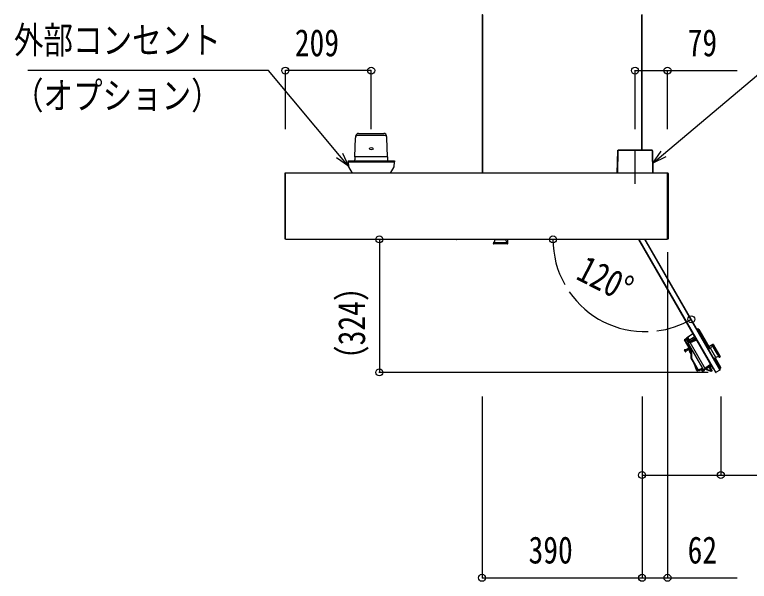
# Model space of a CAD drawing. Units: millimetres, scale not verified. Extents: x -8410 to 8410, y -5940 to 5940.
# Drawn here: x 75 to 1865, y 3480 to 4859 of the extents above; entities that cross this region are included whole.
import ezdxf
from ezdxf.enums import TextEntityAlignment as Align

# ---------------------------------------------------------------- set-up
doc = ezdxf.new("R2010")
doc.units = ezdxf.units.MM
doc.header["$LTSCALE"] = 30
for name, color, linetype in [('0-3_YKK_13', 4, 'Continuous'), ('0-4_YKK_A1', 4, 'Continuous'), ('0-5_YKK_D', 6, 'Continuous')]:
    doc.layers.add(name, color=color, linetype=linetype)
doc.styles.add('ＭＳ ゴシック', font='')
doc.styles.get('ＭＳ ゴシック').set_extended_font_data('MS Gothic')

msp = doc.modelspace()

# ---------------------------------------------------------------- linework, layer by layer
at = {"layer": '0-3_YKK_13'}
for p, q in [((1214.34, 4858.9), (1213.54, 4858.9)), ((1213.54, 4858.9), (1213.54, 4473)), ((1214.34, 4858.9), (1214.34, 4473)), ((1602.54, 4859.1), (1602.54, 4858.9)), ((1602.74, 4858.9), (1602.54, 4858.9)), ((1602.74, 4858.9), (1603.54, 4858.9)), ((1602.74, 4528.96), (1602.74, 4858.9)), ((1603.54, 4528.96), (1603.54, 4858.9)), ((975.88, 4565.33), (911.19, 4565.33)), ((912.39, 4570), (974.69, 4570)), ((903.94, 4513), (905.1, 4559.53)), ((906.39, 4562.99), (906.39, 4564)), ((980.69, 4562.99), (980.69, 4564)), ((983.14, 4513), (981.97, 4559.53)), ((1544.08, 4473), (1545.05, 4528.53)), ((1545.05, 4528.96), (1545.05, 4528.53)), ((1628.03, 4528.96), (1545.05, 4528.96)), ((1628.03, 4528.53), (1545.05, 4528.53)), ((1586.54, 4447.5), (1586.54, 4530.79)), ((1628.03, 4528.53), (1628.03, 4528.96)), ((1628.03, 4528.53), (1628.99, 4473)), ((903.94, 4513), (903.84, 4506)), ((983.14, 4513), (903.94, 4513)), ((983.14, 4513), (983.24, 4506)), ((1543.09, 4473), (1544.05, 4527.98)), ((1629.03, 4527.98), (1629.98, 4473)), ((887.04, 4503), (1000.04, 4503)), ((887.04, 4503), (887.04, 4501)), ((887.04, 4501), (1000.04, 4501)), ((887.54, 4501), (888.17, 4489.01)), ((903.59, 4503), (903.84, 4506)), ((903.59, 4503), (983.49, 4503)), ((983.24, 4506), (983.49, 4503)), ((999.54, 4501), (998.91, 4489.01)), ((1000.04, 4503), (1000.04, 4501)), ((888.17, 4489), (897.4, 4473)), ((998.91, 4489), (989.67, 4473)), ((733.04, 4472.46), (733.04, 4312.53)), ((734.54, 4473.5), (733.98, 4473.46)), ((734.54, 4472.5), (734.54, 4473.5)), ((734.54, 4312.49), (734.54, 4472.5)), ((1665.54, 4473.5), (1666.1, 4473.46)), ((1665.54, 4472.5), (1665.54, 4473.5)), ((1665.54, 4312.49), (1665.54, 4472.5)), ((1667.04, 4472.46), (1667.04, 4312.53)), ((1150.98, 4311.53), (1151.54, 4311.5)), ((1150.98, 4311.53), (1151.54, 4311.5)), ((1151.54, 4311.5), (1151.54, 4312.49)), ((1151.54, 4311.5), (1151.54, 4312.49)), ((1241.13, 4302.83), (1241.09, 4302.05)), ((1241.09, 4302.05), (1249.81, 4302.05)), ((1249.84, 4302.83), (1241.13, 4302.83)), ((1241.86, 4304.27), (1250.2, 4304.27)), ((1250.31, 4301), (1242.09, 4301)), ((1245.53, 4312), (1245.5, 4311.47)), ((1245.5, 4311.47), (1252.02, 4311.47)), ((1249.81, 4302.05), (1275.98, 4302.05)), ((1275.94, 4302.83), (1249.84, 4302.83)), ((1250.2, 4304.27), (1275.21, 4304.27)), ((1274.98, 4301), (1250.31, 4301)), ((1252.02, 4311.47), (1271.58, 4311.47)), ((1271.58, 4311.47), (1271.55, 4312)), ((1275.3, 4301), (1274.98, 4301)), ((1275.98, 4302.05), (1275.94, 4302.83)), ((1275.98, 4301.98), (1276.3, 4301.98)), ((1276.3, 4301.98), (1276.47, 4312)), ((1594.84, 4312), (1776.21, 3997.87)), ((1595.77, 4312), (1776.9, 3998.27)), ((1793.24, 3994.77), (1610.09, 4312)), ((1793.93, 3995.17), (1611.01, 4312)), ((1713.78, 4073.3), (1727.22, 4082.71)), ((1727.47, 4082.28), (1714.03, 4072.87)), ((1737.33, 4093.2), (1739.68, 4094.3)), ((1740.68, 4092.57), (1738.33, 4091.48)), ((1741.47, 4093.03), (1740.68, 4092.57)), ((1767.63, 4045.9), (1740.68, 4092.57)), ((1740.97, 4093.89), (1741.47, 4093.03)), ((1741.47, 4093.03), (1768.39, 4046.4)), ((1706.79, 4068.41), (1711.73, 4071.86)), ((1707.29, 4067.55), (1706.89, 4067.32)), ((1711.1, 4070.21), (1707.29, 4067.55)), ((1707.29, 4067.55), (1720.69, 4044.34)), ((1711.83, 4070.77), (1711.58, 4071.2)), ((1711.73, 4071.86), (1713.41, 4073.04)), ((1712.22, 4071), (1711.83, 4070.77)), ((1715.24, 4064.86), (1711.83, 4070.77)), ((1713.9, 4072.18), (1712.22, 4071)), ((1712.22, 4071), (1715.64, 4065.09)), ((1713.41, 4073.04), (1713.9, 4072.18)), ((1714.03, 4072.87), (1713.64, 4072.64)), ((1714.03, 4072.87), (1714.54, 4072)), ((1714.54, 4072), (1714.14, 4071.77)), ((1714.26, 4071.57), (1715.14, 4072.06)), ((1715.39, 4071.62), (1714.51, 4071.13)), ((1715.45, 4072.5), (1714.54, 4072)), ((1715.64, 4065.09), (1715.24, 4064.86)), ((1717.1, 4061.64), (1715.24, 4064.86)), ((1715.39, 4071.62), (1715.81, 4071.87)), ((1718.28, 4066.62), (1715.39, 4071.62)), ((1715.45, 4072.5), (1718.65, 4066.96)), ((1717.41, 4066.11), (1715.64, 4065.09)), ((1715.64, 4065.09), (1717.48, 4061.9)), ((1718.28, 4066.62), (1717.41, 4066.11)), ((1717.41, 4066.11), (1719.16, 4063.08)), ((1718.28, 4066.62), (1718.71, 4066.86)), ((1719.99, 4063.66), (1718.28, 4066.62)), ((1718.65, 4066.96), (1731.23, 4075.77)), ((1720.39, 4063.94), (1718.65, 4066.96)), ((1719.16, 4063.08), (1732.97, 4072.75)), ((1719.65, 4062.22), (1719.16, 4063.08)), ((1733.47, 4071.89), (1719.65, 4062.22)), ((1719.66, 4062.21), (1734.94, 4069.34)), ((1735.19, 4068.91), (1719.91, 4061.78)), ((1736.23, 4067.11), (1720.94, 4059.98)), ((1715.92, 4059.6), (1715.52, 4059.37)), ((1715.85, 4047.01), (1717.93, 4048.21)), ((1717.93, 4048.21), (1715.85, 4047.01)), ((1715.91, 4046.9), (1715.85, 4047.01)), ((1715.85, 4047.01), (1715.85, 4047.01)), ((1715.91, 4046.9), (1717.99, 4048.1)), ((1715.91, 4046.9), (1716.16, 4046.47)), ((1719.65, 4062.22), (1715.92, 4059.6)), ((1715.92, 4059.6), (1753.27, 3994.9)), ((1718.24, 4047.67), (1716.16, 4046.47)), ((1717.04, 4044.95), (1719.12, 4046.15)), ((1719.37, 4045.72), (1717.29, 4044.52)), ((1719.43, 4045.61), (1717.35, 4044.41)), ((1717.35, 4044.41), (1719.43, 4045.61)), ((1719.65, 4062.22), (1757.41, 3996.83)), ((1719.66, 4062.21), (1719.65, 4062.22)), ((1721.59, 4044.86), (1722.74, 4045.52)), ((1722.74, 4024), (1722.74, 4046.87)), ((1723.64, 4045.32), (1723.64, 4023.2)), ((1770.09, 4047.5), (1765.45, 4044.49)), ((1775.95, 4056.34), (1765.88, 4050.75)), ((1779.87, 4030.56), (1770.09, 4047.5)), ((1787.02, 4032.59), (1774.51, 4054.25)), ((1776.05, 4056.03), (1775.4, 4055.6)), ((1775.4, 4055.6), (1788.45, 4032.99)), ((1776.11, 4056.06), (1775.95, 4056.34)), ((1789.14, 4033.37), (1776.05, 4056.03)), ((1777.31, 4055.96), (1777.46, 4055.69)), ((1777.46, 4055.69), (1789.8, 4034.33)), ((1707.02, 4042.3), (1708.86, 4039.12)), ((1707.02, 4042.3), (1707.02, 4042.3)), ((1707.64, 4042.47), (1707.21, 4042.22)), ((1707.66, 4043.77), (1707.66, 4043.77)), ((1707.96, 4043.2), (1707.84, 4043.69)), ((1708.86, 4039.12), (1708.86, 4039.12)), ((1710.11, 4039.48), (1710.47, 4039.14)), ((1710.45, 4038.94), (1710.45, 4038.94)), ((1717.04, 4044.95), (1717.29, 4044.52)), ((1717.29, 4044.52), (1717.35, 4044.41)), ((1717.35, 4044.41), (1717.35, 4044.41)), ((1717.93, 4042.74), (1721.59, 4044.86)), ((1722.11, 4044), (1718.42, 4041.87)), ((1718.42, 4041.87), (1720.45, 4038.35)), ((1722.74, 4042.9), (1722.11, 4044)), ((1722.24, 4033.36), (1722.7, 4033.53)), ((1722.74, 4031.98), (1722.24, 4033.36)), ((1722.7, 4033.53), (1722.74, 4033.42)), ((1722.74, 4044.87), (1722.71, 4044.92)), ((1783.13, 4024.92), (1779.87, 4030.56)), ((1791.19, 4025.37), (1787.02, 4032.59)), ((1788.45, 4032.99), (1792.8, 4025.46)), ((1793.5, 4025.81), (1789.14, 4033.37)), ((1789.8, 4034.33), (1793.91, 4027.2)), ((1723.26, 4022.98), (1723.64, 4023.2)), ((1723.64, 4023.2), (1740.17, 3994.56)), ((1737.2, 3992.25), (1730.73, 4010.04)), ((1778.2, 4022.4), (1783.13, 4024.92)), ((1793.96, 4000.29), (1780.51, 4023.58)), ((1781.33, 4024), (1794.75, 4000.74)), ((1781.46, 4023.77), (1781.4, 4024.03)), ((1792.8, 4025.46), (1793.5, 4025.81)), ((1732.14, 4007.59), (1737.66, 3992.42)), ((1737.2, 3992.25), (1737.66, 3992.42)), ((1737.37, 3991.78), (1737.2, 3992.25)), ((1737.66, 3992.42), (1741.47, 3993.73)), ((1741.81, 3992.79), (1738, 3991.48)), ((1739.79, 3994.34), (1740.17, 3994.56)), ((1740.04, 3993.91), (1739.79, 3994.34)), ((1740.17, 3994.56), (1750.43, 3998.92)), ((1750.92, 3998.06), (1740.66, 3993.7)), ((1741.47, 3993.73), (1741.37, 3994)), ((1742.39, 3994.07), (1741.47, 3993.73)), ((1743.21, 3993.27), (1741.81, 3992.79)), ((1742.57, 3993.57), (1742.28, 3994.39)), ((1745.58, 3994.09), (1743.21, 3993.27)), ((1745.04, 3995.56), (1745.58, 3994.09)), ((1749.69, 3993.18), (1747.68, 3996.68)), ((1748.1, 3996.86), (1750.09, 3993.41)), ((1750.09, 3993.41), (1749.69, 3993.18)), ((1749.94, 3992.75), (1749.69, 3993.18)), ((1749.74, 3992.64), (1749.94, 3992.76)), ((1749.97, 3992.2), (1749.8, 3992.11)), ((1750.57, 3992.54), (1749.97, 3992.2)), ((1749.97, 3992.2), (1750.58, 3991.05)), ((1750.09, 3993.41), (1752.44, 3994.51)), ((1750.58, 3991.05), (1753.11, 3992.26)), ((1752.94, 3993.65), (1750.59, 3992.55)), ((1753.34, 3991.82), (1750.81, 3990.6)), ((1752.52, 3995.3), (1752.12, 3995.07)), ((1753.11, 3992.26), (1752.49, 3993.44)), ((1753.27, 3994.9), (1752.88, 3994.67)), ((1753.77, 3994.04), (1752.94, 3993.65)), ((1753.11, 3992.26), (1754.87, 3993.23)), ((1753.11, 3992.26), (1753.11, 3992.26)), ((1753.27, 3994.9), (1757.41, 3996.83)), ((1755.1, 3992.79), (1753.34, 3991.82)), ((1754.87, 3993.23), (1754.31, 3994.29)), ((1754.76, 3994.5), (1755.3, 3993.46)), ((1755.3, 3993.46), (1754.87, 3993.23)), ((1756.19, 3998.94), (1770, 4008.61)), ((1757.16, 3997.26), (1770.97, 4006.93)), ((1771.22, 4006.5), (1757.41, 3996.83)), ((1757.41, 3996.83), (1772.69, 4003.95)), ((1757.41, 3996.83), (1757.41, 3996.83)), ((1759.81, 3996.85), (1760.4, 3995.83)), ((1759.97, 3995.59), (1760.4, 3995.83)), ((1760.4, 3995.83), (1771.22, 3992.11)), ((1771.97, 3990.8), (1760.62, 3994.71)), ((1766.64, 4000.04), (1771.22, 3992.11)), ((1772.76, 3992.45), (1768.01, 4000.68)), ((1768.46, 4000.88), (1773.19, 3992.69)), ((1771.69, 3991.8), (1772.76, 3992.45)), ((1773.26, 3991.58), (1771.97, 3990.8)), ((1772.76, 3992.45), (1773.19, 3992.69)), ((1773.19, 3992.69), (1773.44, 3992.26)), ((1776.9, 3998.27), (1776.21, 3997.87)), ((1776.9, 3998.27), (1777.07, 3998.37)), ((1777.07, 3998.37), (1782.57, 3988.84)), ((1793.03, 3993.73), (1783.94, 3988.48)), ((1791.83, 3998.8), (1793.96, 4000.29)), ((1794.96, 3998.56), (1792.83, 3997.07)), ((1793.64, 3994.08), (1793.03, 3993.73)), ((1793.06, 3994.67), (1793.24, 3994.77)), ((1793.21, 3994.41), (1793.06, 3994.67)), ((1793.93, 3995.17), (1793.24, 3994.77)), ((1793.24, 3994.77), (1793.64, 3994.08)), ((1794.75, 4000.74), (1793.96, 4000.29)), ((1794.75, 4000.74), (1795.25, 3999.88)), ((1750.58, 3991.05), (1750.41, 3990.96)), ((1750.55, 3990.69), (1750.41, 3990.96)), ((1771.97, 3990.8), (1771.97, 3990.8)), ((1783.8, 3988.41), (1783.81, 3988.4))]:
    msp.add_line(p, q, dxfattribs=at)
for points in [[(1214.34, 4858.9), (1214.54, 4858.9), (1214.54, 4859.1)], [(1544.05, 4527.98), (1544.09, 4528.24), (1544.19, 4528.48), (1544.36, 4528.68), (1544.58, 4528.84), (1544.85, 4528.94), (1545.05, 4528.96)], [(1545.05, 4528.53), (1544.79, 4528.52), (1544.55, 4528.46), (1544.35, 4528.38), (1544.19, 4528.26), (1544.09, 4528.12), (1544.05, 4527.98)], [(1629.03, 4527.98), (1628.99, 4528.23), (1628.89, 4528.46), (1628.73, 4528.67), (1628.53, 4528.82), (1628.28, 4528.93), (1628.03, 4528.96)], [(1629.03, 4527.98), (1628.99, 4528.12), (1628.89, 4528.26), (1628.73, 4528.38), (1628.52, 4528.46), (1628.28, 4528.52), (1628.03, 4528.53)], [(1720.29, 4044.11), (1706.89, 4067.32), (1706.65, 4067.75)], [(1710.96, 4070.49), (1711.11, 4070.59), (1711.25, 4070.69), (1711.37, 4070.8), (1711.46, 4070.9), (1711.53, 4070.99), (1711.58, 4071.07), (1711.59, 4071.15), (1711.58, 4071.2)], [(1716.35, 4061.11), (1711.1, 4070.21), (1711.89, 4070.67)], [(1713.9, 4072.18), (1714.51, 4071.13), (1717.41, 4066.11)], [(1715.42, 4060.46), (1719.16, 4063.08), (1719.65, 4062.22)], [(1753.13, 3994.24), (1752.88, 3994.67), (1715.52, 4059.37), (1715.27, 4059.8)], [(1707.21, 4042.22), (1707.12, 4042.26), (1707.02, 4042.3)], [(1707.64, 4042.47), (1709.31, 4039.57), (1708.88, 4039.32), (1707.21, 4042.22)], [(1707.66, 4043.77), (1707.71, 4043.75), (1707.84, 4043.69)], [(1708.86, 4039.12), (1708.87, 4039.23), (1708.88, 4039.32)], [(1710.47, 4039.14), (1710.47, 4039.09), (1710.45, 4038.94)], [(1720.03, 4038.1), (1717.99, 4041.63), (1717.74, 4042.06)], [(1739.79, 3994.34), (1723.26, 4022.98), (1722.81, 4023.75)], [(1750.41, 3990.96), (1749.8, 3992.11), (1749.66, 3992.38)], [(1752.84, 3994.74), (1752.44, 3994.51), (1752.12, 3995.07)], [(1752.94, 3993.65), (1752.94, 3993.65), (1753, 3993.69), (1753.12, 3993.99), (1753.14, 3994.14), (1753.13, 3994.24)], [(1757.41, 3996.83), (1757.91, 3995.96), (1753.77, 3994.04)], [(1773.19, 4003.09), (1757.91, 3995.96), (1757.41, 3996.83)], [(1760.35, 3994.94), (1759.97, 3995.59), (1759.36, 3996.64)]]:
    msp.add_lwpolyline(points, dxfattribs=at)
for centre, radius, start, end in [((911.19, 4559.23), 6.1, 90, 180), ((912.39, 4564), 6, 90, 180), ((974.69, 4564), 6, 0, 90), ((975.88, 4559.23), 6.1, 0, 90), ((734.04, 4472.46), 1, 93.5, 180), ((1666.04, 4472.46), 1, 0, 86.5), ((1151.04, 4312.53), 1, 180, 266.5), ((1151.04, 4312.53), 1, 180, 266.5), ((1242.09, 4302), 1, 177, 270), ((1243.13, 4302.73), 2, 129.41459, 177), ((1235.51, 4312), 10, 309.41459, 357), ((1281.56, 4312), 10, 183, 230.58541), ((1274.98, 4302), 1, 270, 3), ((1273.94, 4302.73), 2, 3, 50.58541), ((1275.3, 4302), 1, 270, 359), ((1740.11, 4093.39), 1, 30, 115), ((1707.08, 4068), 0.5, 125, 210), ((1712.3, 4070.65), 1.34, 115.15407, 186.58373), ((1712.01, 4071.45), 0.5, 125, 210), ((1714.07, 4072.89), 0.5, 125, 210), ((1715.15, 4073.81), 1.46, 200.19725, 219.80275), ((1715.38, 4071.62), 0.5, 30, 119), ((1709.06, 4068.26), 7.17, 28.00162, 31.99838), ((1700.85, 4072.99), 30, 283.12273, 300), ((1700.85, 4072.99), 30.12, 283.4258, 300), ((1700.85, 4072.99), 30.62, 283.4258, 300), ((1715.71, 4060.05), 0.5, 125, 210), ((1723.14, 4045.17), 0.5, 143.49911, 210), ((1764.65, 4055.89), 10, 303, 350.58541), ((1776.49, 4053.92), 2, 123, 170.58541), ((1776.44, 4055.46), 1, 30, 119), ((1776.6, 4055.19), 1, 30, 123), ((1707.89, 4042.8), 1, 103.13449, 209.98824), ((1707.89, 4042.8), 1, 103.13449, 209.98824), ((1708.07, 4042.72), 1, 103.4375, 209.9883), ((1708.07, 4042.72), 0.5, 103.42085, 210.00496), ((1709.72, 4039.62), 1, 210.01176, 316.86551), ((1709.72, 4039.62), 1, 210.01176, 316.86551), ((1709.75, 4039.82), 1, 210.0117, 316.5625), ((1709.75, 4039.82), 0.5, 209.99504, 316.57915), ((1732.35, 4018.43), 30.62, 120, 136.5742), ((1732.35, 4018.43), 30, 120, 136.87727), ((1732.35, 4018.43), 30.12, 120, 136.5742), ((1718.18, 4042.31), 0.5, 120, 210), ((1738.46, 4006.92), 40.29, 119.82727, 120.52608), ((1740.49, 4003.39), 40.29, 119.82727, 120.52608), ((1694.05, 4023.1), 30, 20, 30), ((1694.04, 4023.1), 30.5, 20, 30), ((1722.25, 4043.19), 1.79, 75.28018, 111.58972), ((1608.51, 4240.85), 227.27, 299.98781, 300.17245), ((1793.04, 4026.7), 1, 297, 30), ((1723.24, 4024), 0.5, 180, 210), ((1787.67, 4016.01), 10, 69.41459, 117), ((1791.89, 4027.24), 2, 249.41459, 297), ((1737.84, 3991.95), 0.5, 200, 289), ((1740.47, 3994.16), 0.5, 210, 293), ((1741.08, 3994.27), 1.65, 296.4695, 335.05638), ((1743.04, 3993.74), 0.5, 200, 289), ((1746.54, 3995.83), 1.5, 189.91003, 200), ((1746.34, 3995.8), 1.3, 190.03696, 201.68943), ((1749.84, 3992.47), 0.2, 119.7086, 207.7086), ((1750.38, 3993), 0.5, 210, 295), ((1753.19, 3995.7), 1.24, 159.1106, 210.5127), ((1753.56, 3994.49), 0.5, 210, 295), ((1748.64, 3989.68), 7.17, 25.71021, 29.70698), ((1754.86, 3993.23), 0.5, 298.7086, 27.7086), ((1760.78, 3995.19), 0.5, 210, 251), ((1769.74, 3990.72), 2.23, 2.20557, 29.0306), ((1773.01, 3992.01), 0.5, 301, 30), ((1792.78, 3994.16), 0.5, 300, 30), ((1793.24, 3994.77), 0.8, 300, 30), ((1794.38, 3999.38), 1, 305, 30), ((1750.72, 3990.78), 0.2, 207.7086, 295.7086), ((1783.44, 3989.34), 1, 210, 300), ((1783.38, 3989.14), 0.85, 205.14431, 300)]:
    msp.add_arc(centre, radius, start, end, dxfattribs=at)
msp.add_ellipse((943.54, 4533), major_axis=(4.4, 0), ratio=0.681818, dxfattribs=at)
for centre, major_axis, ratio, start_param, end_param in [((1740.61, 4092.52), (-0.92, 1.78), 0.04333, 4.7180862, 6.2812863), ((1707.33, 4067.56), (-0.538, 0.844), 0.04333, 0.001899, 1.5650992), ((1711.03, 4070.15), (-0.429, 0.92), 0.084229, 4.7348308, 5.0480778), ((1712.26, 4071.02), (-0.538, 0.844), 0.04333, 0.001899, 1.5650992), ((1715.96, 4059.62), (-0.538, 0.844), 0.04333, 0.001899, 1.5650992), ((1718.43, 4041.87), (-0.5, 0.866), 0.008594, 6.2831853, 7.8509511), ((1722.09, 4043.99), (-0.5, 0.866), 0.017187, 4.7154196, 6.2831853), ((1723.74, 4023.14), (-1, 0.866), 0.017504, 0.0151656, 1.480223), ((1737.67, 3992.42), (-0.334, 0.943), 0.008724, 1.5710248, 3.1415165), ((1740.22, 3994.6), (-0.447, 0.896), 0.060259, 1.581936, 3.1378797), ((1741.45, 3993.73), (-0.359, 0.934), 0.017429, 3.140984, 4.7114758), ((1741.5, 3997.97), (-1.7, 4.7), 0.001745, 2.3766801, 3.1415652), ((1749.98, 3992.2), (-0.239, 0.439), 0.013945, 0.0002922, 1.5698706), ((1750.13, 3993.44), (-0.462, 0.888), 0.04333, 1.5764935, 3.1396936), ((1752.4, 3994.5), (-0.542, 0.851), 0.042677, 3.1359817, 4.6991818), ((1753.11, 3992.27), (-0.229, 0.445), 0.00872, 1.5717862, 3.1415927), ((1753.31, 3994.92), (-0.462, 0.888), 0.04333, 1.5764935, 3.1396936), ((1760.4, 3995.85), (-0.22, 1.13), 0.004302, 1.5814937, 3.1391181), ((1812.5, 3977.91), (-41.29, 14.23), 0.022898, 0.0263507, 0.1605105), ((1772.76, 3992.44), (-0.508, 0.862), 0.008724, 3.1416688, 4.7121605), ((1793.88, 4000.25), (-1.08, 1.69), 0.04333, 3.1434917, 4.7066918), ((1750.58, 3991.05), (-0.226, 0.446), 0.013945, 1.5717221, 3.1413004)]:
    msp.add_ellipse(centre, major_axis=major_axis, ratio=ratio, start_param=start_param, end_param=end_param, dxfattribs=at)
at = {"layer": '0-4_YKK_A1'}
for p, q in [((1665.54, 4473), (734.54, 4473)), ((1665.54, 4312), (734.54, 4312))]:
    msp.add_line(p, q, dxfattribs=at)
at = {"layer": '0-5_YKK_D'}
for p, q in [((734.54, 4580), (734.54, 4724)), ((943.54, 4723), (734.54, 4723)), ((943.54, 4580), (943.54, 4724)), ((1586.54, 4580), (1586.54, 4724)), ((1665.54, 4580), (1665.54, 4724)), ((963.54, 4311.99), (963.54, 3988.29)), ((1665.54, 4281), (1665.54, 3487.29)), ((1764.38, 3988.29), (962.54, 3988.29)), ((1213.54, 3929.95), (1213.54, 3487.29)), ((1603.54, 3929.95), (1603.54, 3487.29)), ((1603.54, 3929.95), (1603.54, 3737.29)), ((1603.54, 3928.95), (1603.54, 3487.29)), ((1795.38, 3929.95), (1795.38, 3737.29)), ((1213.54, 3488.29), (1603.54, 3488.29))]:
    msp.add_line(p, q, dxfattribs=at)
for points in [[(888.09, 4490.43), (866.24, 4516.47), (692.94, 4723), (107.06, 4723)], [(1586.54, 4723), (1665.54, 4723), (1835.14, 4723)], [(1629.55, 4498.01), (1655.59, 4519.87), (1897.67, 4723), (3572.94, 4723)], [(873.22, 4522.33), (888.09, 4490.43), (859.26, 4510.62)], [(1661.45, 4512.89), (1629.55, 4498.01), (1649.74, 4526.85)], [(1603.54, 3738.29), (1795.38, 3738.29), (2315.38, 3738.29)], [(1603.54, 3488.29), (1665.54, 3488.29), (1835.14, 3488.29)]]:
    msp.add_lwpolyline(points, dxfattribs=at)
for centre in [(734.54, 4723), (943.54, 4723), (1586.54, 4723), (1665.54, 4723), (963.54, 4311.99), (1386.45, 4312), (1723.29, 4117.53), (963.54, 3988.29), (1603.54, 3738.29), (1795.38, 3738.29), (1213.54, 3488.29), (1603.54, 3488.29), (1603.54, 3488.29), (1665.54, 3488.29)]:
    msp.add_circle(centre, 8.5, dxfattribs=at)
for start, end in [(180, 209.28713), (214.60623, 271.86359), (277.18268, 300)]:
    msp.add_arc((1611.01, 4312), 224.56, start, end, dxfattribs=at)

# ---------------------------------------------------------------- texts
at = {"layer": '0-5_YKK_D', "style": 'ＭＳ ゴシック', "width": 0.8}
for s, p in [('外部コンセント', (73.07, 4744.57)), ('209', (757.44, 4738)), ('79', (1714.54, 4738)), ('（オプション）', (73.07, 4609.57)), ('390', (1326.94, 3503.29)), ('62', (1714.54, 3503.29))]:
    msp.add_text(s, height=65.98, dxfattribs=at).set_placement(p, align=Align.BOTTOM_LEFT)
for s, rotation, p in [('120°', 333.235, (1430.43, 4199.12)), ('（324）', 90, (948.54, 3982.14))]:
    msp.add_text(s, height=65.98, rotation=rotation, dxfattribs=at).set_placement(p, align=Align.BOTTOM_LEFT)

doc.saveas('drawing.dxf')
